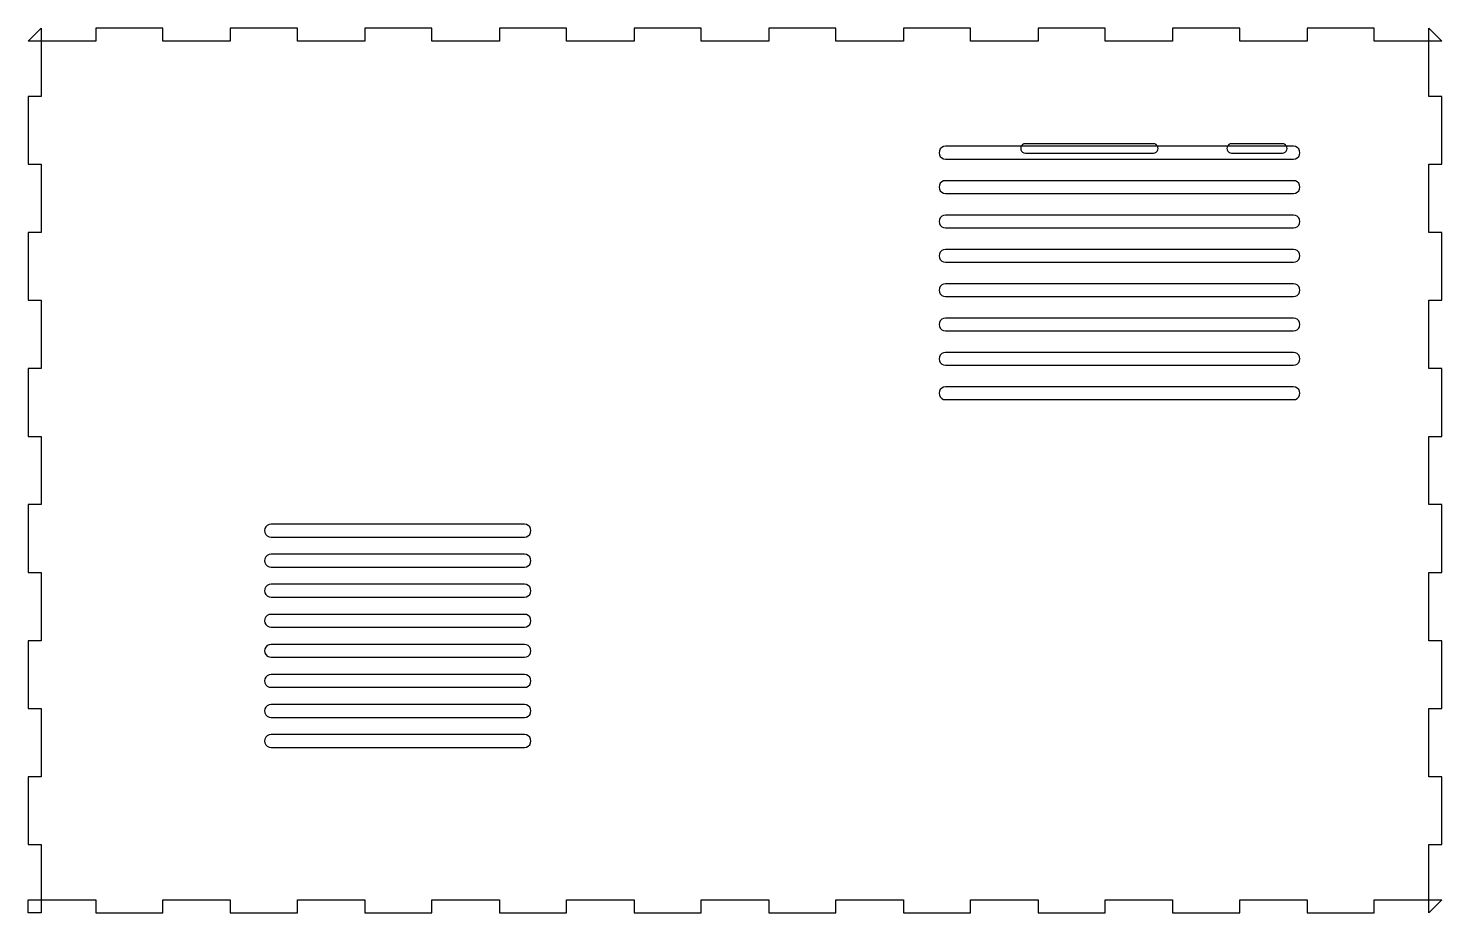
# Model space of a CAD drawing. Extents: x 0 to 329, y 0 to 206.
import ezdxf

# ---------------------------------------------------------------- set-up
doc = ezdxf.new("R2010")
doc.units = 0

msp = doc.modelspace()

# ---------------------------------------------------------------- linework, layer by layer
at = {"layer": 'CUT'}
for points in [[(0, 0), (0, 3), (15.6967, 3), (15.6967, 0), (31.3033, 0), (31.3033, 3), (47.03, 3), (47.03, 0), (62.6367, 0), (62.6367, 3), (78.3633, 3), (78.3633, 0), (93.97, 0), (93.97, 3), (109.6967, 3), (109.6967, 0), (125.3033, 0), (125.3033, 3), (141.03, 3), (141.03, 0), (156.6367, 0), (156.6367, 3), (172.3633, 3), (172.3633, 0), (187.97, 0), (187.97, 3), (203.6967, 3), (203.6967, 0), (219.3033, 0), (219.3033, 3), (235.03, 3), (235.03, 0), (250.6367, 0), (250.6367, 3), (266.3633, 3), (266.3633, 0), (281.97, 0), (281.97, 3), (297.6967, 3), (297.6967, 0), (313.3033, 0), (313.3033, 3), (329, 3), (326, 0), (326, 15.8762), (329, 15.8762), (329, 31.6623), (326, 31.6623), (326, 47.5685), (329, 47.5685), (329, 63.3546), (326, 63.3546), (326, 79.2608), (329, 79.2608), (329, 95.0469), (326, 95.0469), (326, 110.9531), (329, 110.9531), (329, 126.7392), (326, 126.7392), (326, 142.6454), (329, 142.6454), (329, 158.4315), (326, 158.4315), (326, 174.3377), (329, 174.3377), (329, 190.1238), (326, 190.1238), (326, 206), (329, 203), (313.3033, 203), (313.3033, 206), (297.6967, 206), (297.6967, 203), (281.97, 203), (281.97, 206), (266.3633, 206), (266.3633, 203), (250.6367, 203), (250.6367, 206), (235.03, 206), (235.03, 203), (219.3033, 203), (219.3033, 206), (203.6967, 206), (203.6967, 203), (187.97, 203), (187.97, 206), (172.3633, 206), (172.3633, 203), (156.6367, 203), (156.6367, 206), (141.03, 206), (141.03, 203), (125.3033, 203), (125.3033, 206), (109.6967, 206), (109.6967, 203), (93.97, 203), (93.97, 206), (78.3633, 206), (78.3633, 203), (62.6367, 203), (62.6367, 206), (47.03, 206), (47.03, 203), (31.3033, 203), (31.3033, 206), (15.6967, 206), (15.6967, 203), (0, 203), (3, 206), (3, 190.1238), (0, 190.1238), (0, 174.3377), (3, 174.3377), (3, 158.4315), (0, 158.4315), (0, 142.6454), (3, 142.6454), (3, 126.7392), (0, 126.7392), (0, 110.9531), (3, 110.9531), (3, 95.0469), (0, 95.0469), (0, 79.2608), (3, 79.2608), (3, 63.3546), (0, 63.3546), (0, 47.5685), (3, 47.5685), (3, 31.6623), (0, 31.6623), (0, 15.8762), (3, 15.8762), (3, 0)], [(296, 177), (295.9266, 177.4635), (295.7135, 177.8817), (295.3817, 178.2135), (294.9635, 178.4266), (294.5, 178.5), (213.5, 178.5), (213.0365, 178.4266), (212.6183, 178.2135), (212.2865, 177.8817), (212.0734, 177.4635), (212, 177), (212, 177), (212.0734, 176.5365), (212.2865, 176.1183), (212.6183, 175.7865), (213.0365, 175.5734), (213.5, 175.5), (294.5, 175.5), (294.9635, 175.5734), (295.3817, 175.7865), (295.7135, 176.1183), (295.9266, 176.5365), (296, 177)], [(263, 178), (262.9462, 178.3399), (262.7899, 178.6466), (262.5466, 178.8899), (262.2399, 179.0462), (261.9, 179.1), (232.1, 179.1), (231.7601, 179.0462), (231.4534, 178.8899), (231.2101, 178.6466), (231.0538, 178.3399), (231, 178), (231, 178), (231.0538, 177.6601), (231.2101, 177.3534), (231.4534, 177.1101), (231.7601, 176.9538), (232.1, 176.9), (261.9, 176.9), (262.2399, 176.9538), (262.5466, 177.1101), (262.7899, 177.3534), (262.9462, 177.6601), (263, 178)], [(293, 178), (292.9462, 178.3399), (292.7899, 178.6466), (292.5466, 178.8899), (292.2399, 179.0462), (291.9, 179.1), (280.1, 179.1), (279.7601, 179.0462), (279.4534, 178.8899), (279.2101, 178.6466), (279.0538, 178.3399), (279, 178), (279, 178), (279.0538, 177.6601), (279.2101, 177.3534), (279.4534, 177.1101), (279.7601, 176.9538), (280.1, 176.9), (291.9, 176.9), (292.2399, 176.9538), (292.5466, 177.1101), (292.7899, 177.3534), (292.9462, 177.6601), (293, 178)], [(296, 169), (295.9266, 169.4635), (295.7135, 169.8817), (295.3817, 170.2135), (294.9635, 170.4266), (294.5, 170.5), (213.5, 170.5), (213.0365, 170.4266), (212.6183, 170.2135), (212.2865, 169.8817), (212.0734, 169.4635), (212, 169), (212, 169), (212.0734, 168.5365), (212.2865, 168.1183), (212.6183, 167.7865), (213.0365, 167.5734), (213.5, 167.5), (294.5, 167.5), (294.9635, 167.5734), (295.3817, 167.7865), (295.7135, 168.1183), (295.9266, 168.5365), (296, 169)], [(296, 161), (295.9266, 161.4635), (295.7135, 161.8817), (295.3817, 162.2135), (294.9635, 162.4266), (294.5, 162.5), (213.5, 162.5), (213.0365, 162.4266), (212.6183, 162.2135), (212.2865, 161.8817), (212.0734, 161.4635), (212, 161), (212, 161), (212.0734, 160.5365), (212.2865, 160.1183), (212.6183, 159.7865), (213.0365, 159.5734), (213.5, 159.5), (294.5, 159.5), (294.9635, 159.5734), (295.3817, 159.7865), (295.7135, 160.1183), (295.9266, 160.5365), (296, 161)], [(296, 153), (295.9266, 153.4635), (295.7135, 153.8817), (295.3817, 154.2135), (294.9635, 154.4266), (294.5, 154.5), (213.5, 154.5), (213.0365, 154.4266), (212.6183, 154.2135), (212.2865, 153.8817), (212.0734, 153.4635), (212, 153), (212, 153), (212.0734, 152.5365), (212.2865, 152.1183), (212.6183, 151.7865), (213.0365, 151.5734), (213.5, 151.5), (294.5, 151.5), (294.9635, 151.5734), (295.3817, 151.7865), (295.7135, 152.1183), (295.9266, 152.5365), (296, 153)], [(296, 145), (295.9266, 145.4635), (295.7135, 145.8817), (295.3817, 146.2135), (294.9635, 146.4266), (294.5, 146.5), (213.5, 146.5), (213.0365, 146.4266), (212.6183, 146.2135), (212.2865, 145.8817), (212.0734, 145.4635), (212, 145), (212, 145), (212.0734, 144.5365), (212.2865, 144.1183), (212.6183, 143.7865), (213.0365, 143.5734), (213.5, 143.5), (294.5, 143.5), (294.9635, 143.5734), (295.3817, 143.7865), (295.7135, 144.1183), (295.9266, 144.5365), (296, 145)], [(296, 137), (295.9266, 137.4635), (295.7135, 137.8817), (295.3817, 138.2135), (294.9635, 138.4266), (294.5, 138.5), (213.5, 138.5), (213.0365, 138.4266), (212.6183, 138.2135), (212.2865, 137.8817), (212.0734, 137.4635), (212, 137), (212, 137), (212.0734, 136.5365), (212.2865, 136.1183), (212.6183, 135.7865), (213.0365, 135.5734), (213.5, 135.5), (294.5, 135.5), (294.9635, 135.5734), (295.3817, 135.7865), (295.7135, 136.1183), (295.9266, 136.5365), (296, 137)], [(296, 129), (295.9266, 129.4635), (295.7135, 129.8817), (295.3817, 130.2135), (294.9635, 130.4266), (294.5, 130.5), (213.5, 130.5), (213.0365, 130.4266), (212.6183, 130.2135), (212.2865, 129.8817), (212.0734, 129.4635), (212, 129), (212, 129), (212.0734, 128.5365), (212.2865, 128.1183), (212.6183, 127.7865), (213.0365, 127.5734), (213.5, 127.5), (294.5, 127.5), (294.9635, 127.5734), (295.3817, 127.7865), (295.7135, 128.1183), (295.9266, 128.5365), (296, 129)], [(296, 121), (295.9266, 121.4635), (295.7135, 121.8817), (295.3817, 122.2135), (294.9635, 122.4266), (294.5, 122.5), (213.5, 122.5), (213.0365, 122.4266), (212.6183, 122.2135), (212.2865, 121.8817), (212.0734, 121.4635), (212, 121), (212, 121), (212.0734, 120.5365), (212.2865, 120.1183), (212.6183, 119.7865), (213.0365, 119.5734), (213.5, 119.5), (294.5, 119.5), (294.9635, 119.5734), (295.3817, 119.7865), (295.7135, 120.1183), (295.9266, 120.5365), (296, 121)], [(117, 89), (116.9266, 89.4635), (116.7135, 89.8817), (116.3817, 90.2135), (115.9635, 90.4266), (115.5, 90.5), (56.5, 90.5), (56.0365, 90.4266), (55.6183, 90.2135), (55.2865, 89.8817), (55.0734, 89.4635), (55, 89), (55, 89), (55.0734, 88.5365), (55.2865, 88.1183), (55.6183, 87.7865), (56.0365, 87.5734), (56.5, 87.5), (115.5, 87.5), (115.9635, 87.5734), (116.3817, 87.7865), (116.7135, 88.1183), (116.9266, 88.5365), (117, 89)], [(117, 82), (116.9266, 82.4635), (116.7135, 82.8817), (116.3817, 83.2135), (115.9635, 83.4266), (115.5, 83.5), (56.5, 83.5), (56.0365, 83.4266), (55.6183, 83.2135), (55.2865, 82.8817), (55.0734, 82.4635), (55, 82), (55, 82), (55.0734, 81.5365), (55.2865, 81.1183), (55.6183, 80.7865), (56.0365, 80.5734), (56.5, 80.5), (115.5, 80.5), (115.9635, 80.5734), (116.3817, 80.7865), (116.7135, 81.1183), (116.9266, 81.5365), (117, 82)], [(117, 75), (116.9266, 75.4635), (116.7135, 75.8817), (116.3817, 76.2135), (115.9635, 76.4266), (115.5, 76.5), (56.5, 76.5), (56.0365, 76.4266), (55.6183, 76.2135), (55.2865, 75.8817), (55.0734, 75.4635), (55, 75), (55, 75), (55.0734, 74.5365), (55.2865, 74.1183), (55.6183, 73.7865), (56.0365, 73.5734), (56.5, 73.5), (115.5, 73.5), (115.9635, 73.5734), (116.3817, 73.7865), (116.7135, 74.1183), (116.9266, 74.5365), (117, 75)], [(117, 68), (116.9266, 68.4635), (116.7135, 68.8817), (116.3817, 69.2135), (115.9635, 69.4266), (115.5, 69.5), (56.5, 69.5), (56.0365, 69.4266), (55.6183, 69.2135), (55.2865, 68.8817), (55.0734, 68.4635), (55, 68), (55, 68), (55.0734, 67.5365), (55.2865, 67.1183), (55.6183, 66.7865), (56.0365, 66.5734), (56.5, 66.5), (115.5, 66.5), (115.9635, 66.5734), (116.3817, 66.7865), (116.7135, 67.1183), (116.9266, 67.5365), (117, 68)], [(117, 61), (116.9266, 61.4635), (116.7135, 61.8817), (116.3817, 62.2135), (115.9635, 62.4266), (115.5, 62.5), (56.5, 62.5), (56.0365, 62.4266), (55.6183, 62.2135), (55.2865, 61.8817), (55.0734, 61.4635), (55, 61), (55, 61), (55.0734, 60.5365), (55.2865, 60.1183), (55.6183, 59.7865), (56.0365, 59.5734), (56.5, 59.5), (115.5, 59.5), (115.9635, 59.5734), (116.3817, 59.7865), (116.7135, 60.1183), (116.9266, 60.5365), (117, 61)], [(117, 54), (116.9266, 54.4635), (116.7135, 54.8817), (116.3817, 55.2135), (115.9635, 55.4266), (115.5, 55.5), (56.5, 55.5), (56.0365, 55.4266), (55.6183, 55.2135), (55.2865, 54.8817), (55.0734, 54.4635), (55, 54), (55, 54), (55.0734, 53.5365), (55.2865, 53.1183), (55.6183, 52.7865), (56.0365, 52.5734), (56.5, 52.5), (115.5, 52.5), (115.9635, 52.5734), (116.3817, 52.7865), (116.7135, 53.1183), (116.9266, 53.5365), (117, 54)], [(117, 47), (116.9266, 47.4635), (116.7135, 47.8817), (116.3817, 48.2135), (115.9635, 48.4266), (115.5, 48.5), (56.5, 48.5), (56.0365, 48.4266), (55.6183, 48.2135), (55.2865, 47.8817), (55.0734, 47.4635), (55, 47), (55, 47), (55.0734, 46.5365), (55.2865, 46.1183), (55.6183, 45.7865), (56.0365, 45.5734), (56.5, 45.5), (115.5, 45.5), (115.9635, 45.5734), (116.3817, 45.7865), (116.7135, 46.1183), (116.9266, 46.5365), (117, 47)], [(117, 40), (116.9266, 40.4635), (116.7135, 40.8817), (116.3817, 41.2135), (115.9635, 41.4266), (115.5, 41.5), (56.5, 41.5), (56.0365, 41.4266), (55.6183, 41.2135), (55.2865, 40.8817), (55.0734, 40.4635), (55, 40), (55, 40), (55.0734, 39.5365), (55.2865, 39.1183), (55.6183, 38.7865), (56.0365, 38.5734), (56.5, 38.5), (115.5, 38.5), (115.9635, 38.5734), (116.3817, 38.7865), (116.7135, 39.1183), (116.9266, 39.5365), (117, 40)]]:
    msp.add_lwpolyline(points, close=True, dxfattribs=at)

doc.saveas('drawing.dxf')
